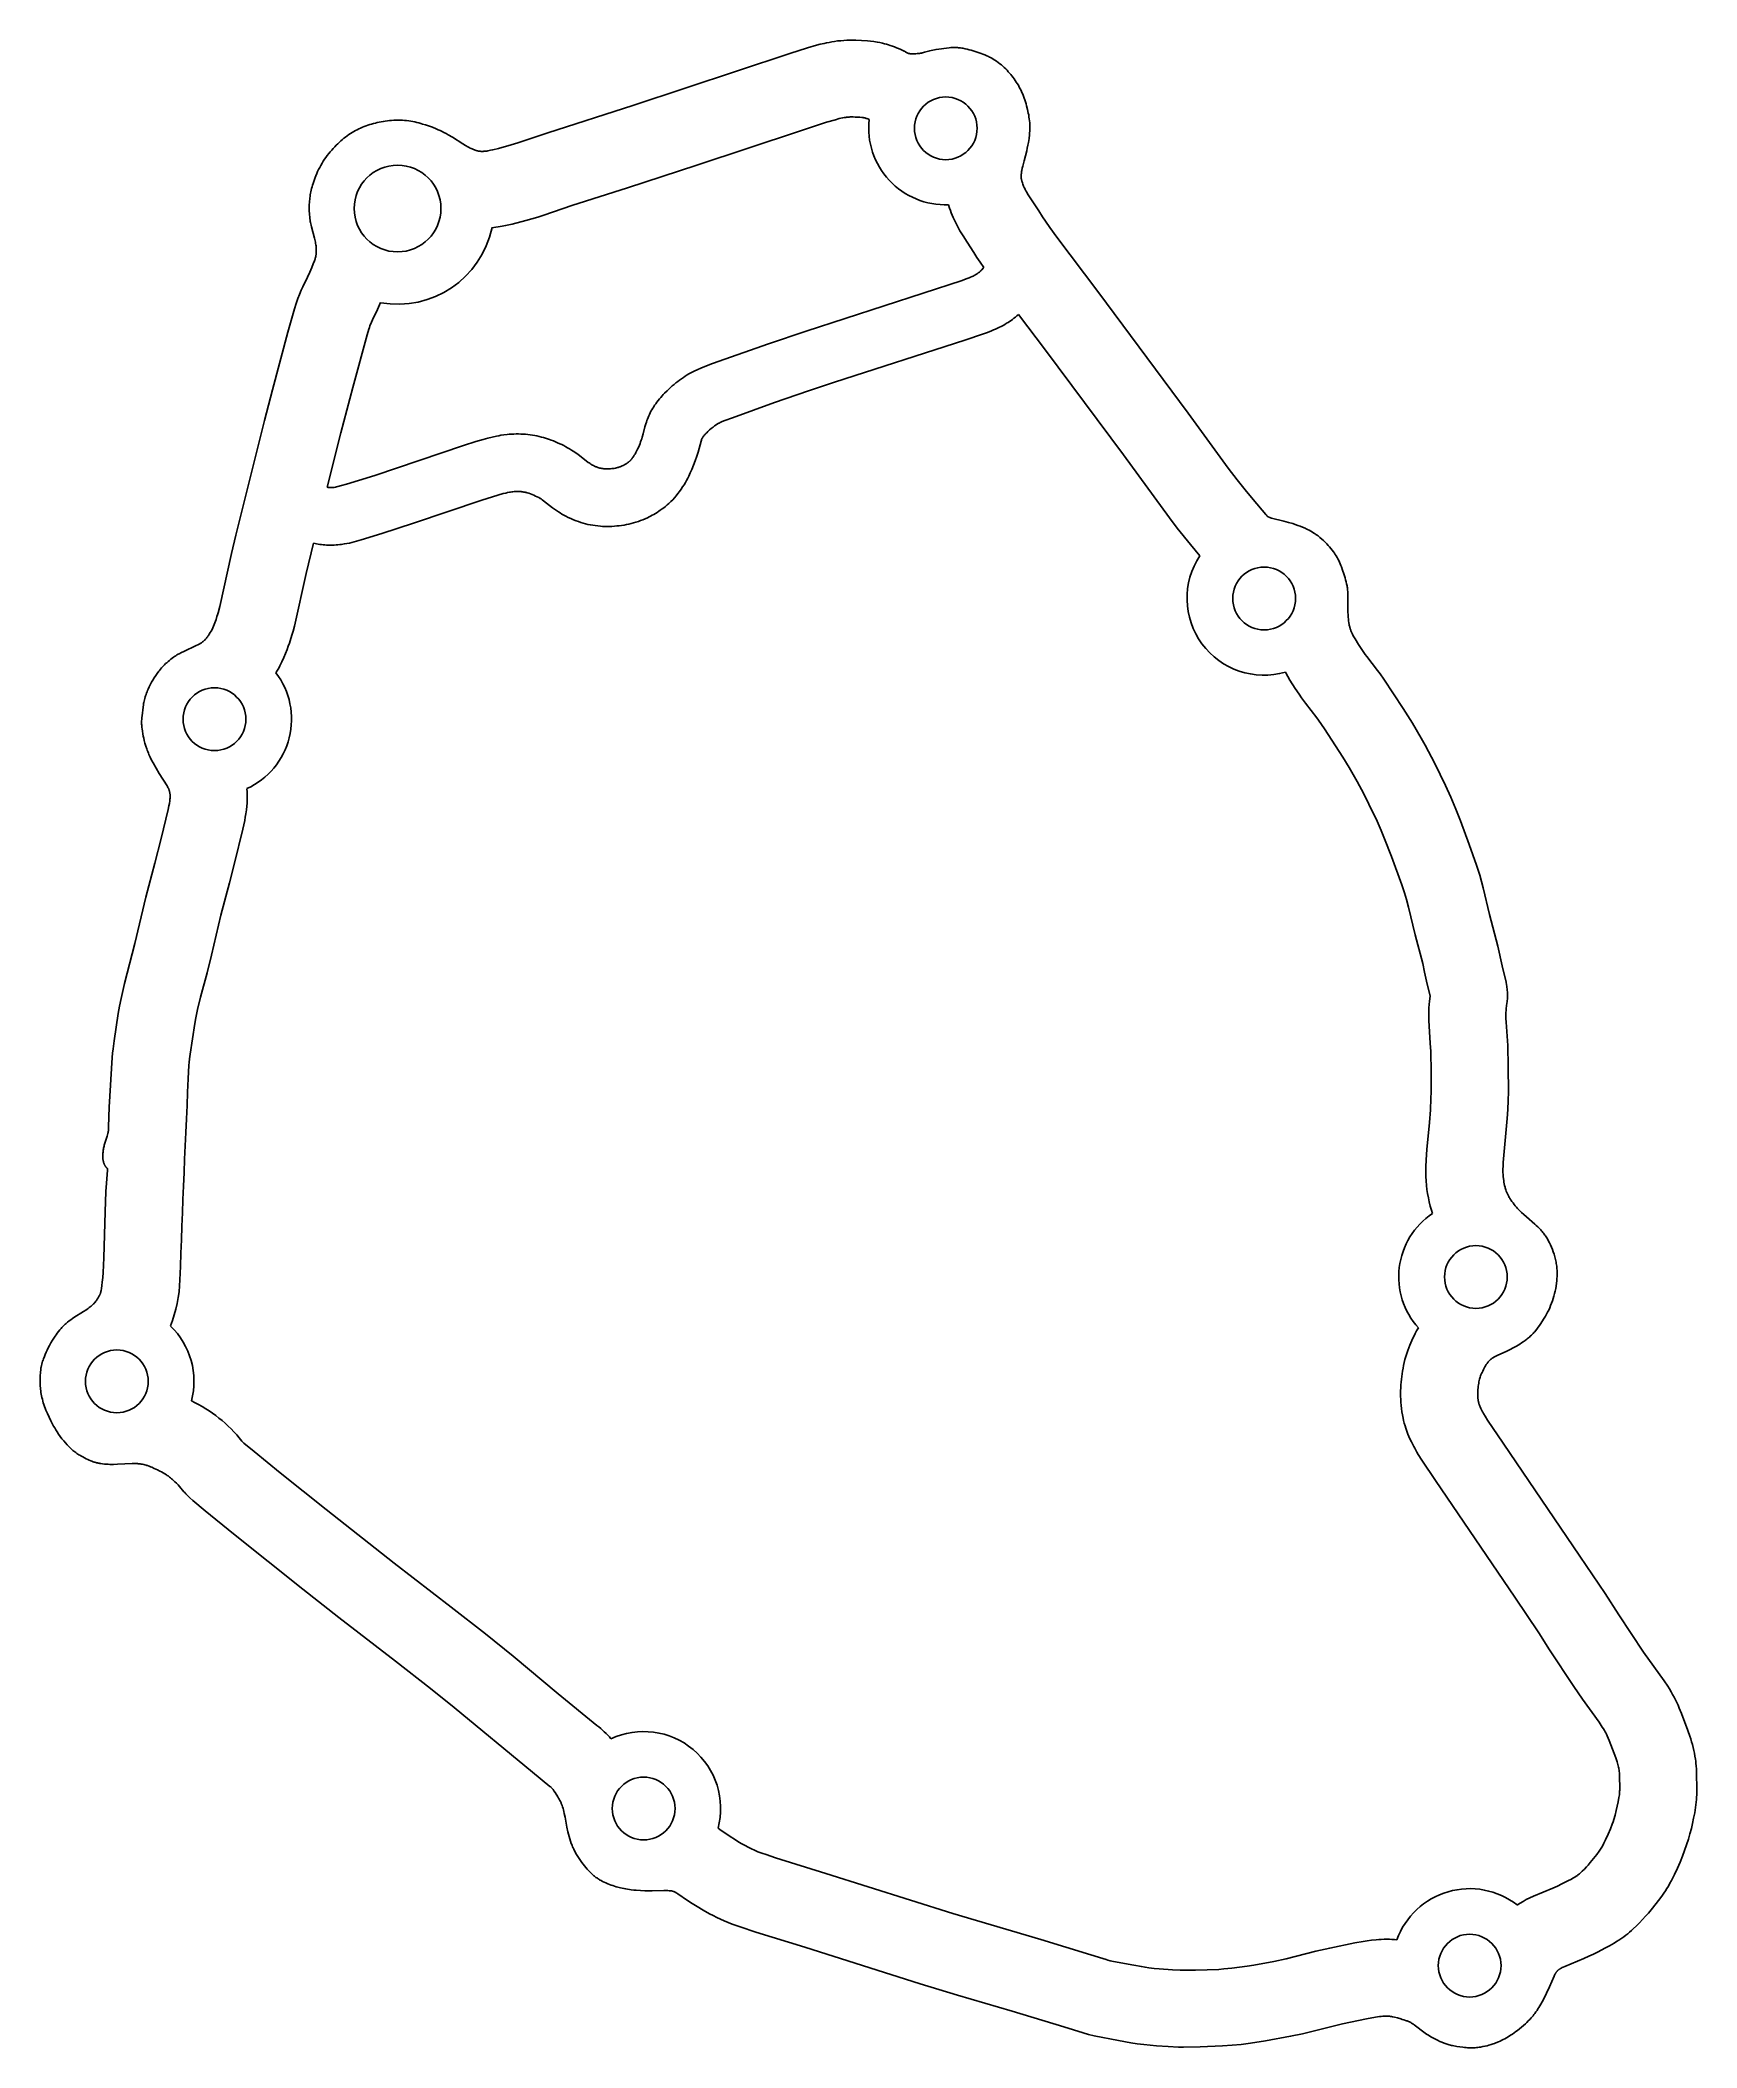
# Model space of a CAD drawing. Extents: x -176 to -6, y 44 to 250.
import ezdxf

# ---------------------------------------------------------------- set-up
doc = ezdxf.new("R2010")
doc.units = 0
doc.header["$MEASUREMENT"] = 0
doc.layers.add('STANDARD', color=1, linetype='CONTINUOUS')

msp = doc.modelspace()

# ---------------------------------------------------------------- linework, layer by layer
at = {"layer": 'STANDARD'}
for p, q in [((-87.15, 248.85), (-87.17, 248.86)), ((-90.92, 241.92), (-90.99, 241.96))]:
    msp.add_line(p, q, dxfattribs=at)
for points in [[(-87.17, 248.86), (-87.29, 248.93), (-87.31, 248.94), (-87.44, 249.01), (-87.67, 249.11), (-87.89, 249.21), (-88.1, 249.3), (-88.31, 249.38), (-88.52, 249.46), (-88.74, 249.53), (-88.93, 249.6), (-89.13, 249.65), (-89.33, 249.71), (-89.53, 249.76), (-89.8, 249.82), (-90.08, 249.88), (-90.42, 249.93), (-90.76, 249.97), (-91.07, 250.01), (-91.69, 250.05), (-92.29, 250.07), (-92.59, 250.07), (-92.89, 250.07), (-93.2, 250.06), (-93.51, 250.05), (-93.82, 250.02), (-94.15, 249.99), (-94.47, 249.94), (-94.74, 249.9), (-95.01, 249.85), (-95.28, 249.8), (-95.54, 249.74), (-95.93, 249.65), (-96.32, 249.55), (-97.22, 249.29), (-99.06, 248.72), (-115.16, 243.38), (-123.89, 240.58), (-126.95, 239.53), (-127.65, 239.32), (-128.93, 238.97), (-129.53, 238.83), (-129.78, 238.77), (-130.04, 238.72), (-130.14, 238.7), (-130.24, 238.69), (-130.34, 238.67), (-130.44, 238.67), (-130.52, 238.66), (-130.6, 238.66), (-130.64, 238.66), (-130.68, 238.66), (-130.72, 238.66), (-130.76, 238.66), (-130.8, 238.67), (-130.84, 238.67), (-130.87, 238.68), (-130.91, 238.68), (-130.95, 238.69), (-130.99, 238.69), (-131.03, 238.7), (-131.06, 238.71), (-131.11, 238.72), (-131.15, 238.73), (-131.23, 238.76), (-131.33, 238.79), (-131.42, 238.82), (-131.52, 238.86), (-131.63, 238.91), (-131.74, 238.95), (-131.84, 239), (-131.96, 239.07), (-132.09, 239.13), (-132.33, 239.27), (-132.61, 239.44), (-133.67, 240.11), (-134.1, 240.37), (-134.33, 240.49), (-134.55, 240.61), (-134.74, 240.71), (-134.94, 240.8), (-135.13, 240.89), (-135.33, 240.97), (-135.73, 241.13), (-136.13, 241.28), (-136.43, 241.38), (-136.73, 241.47), (-136.93, 241.53), (-137.13, 241.59), (-137.33, 241.64), (-137.54, 241.68), (-137.74, 241.72), (-137.95, 241.76), (-138.16, 241.79), (-138.38, 241.82), (-138.59, 241.84), (-138.81, 241.86), (-139.03, 241.87), (-139.25, 241.87), (-139.47, 241.86), (-139.69, 241.85), (-139.91, 241.84), (-140.13, 241.82), (-140.34, 241.8), (-140.56, 241.77), (-140.76, 241.74), (-140.97, 241.7), (-141.18, 241.66), (-141.38, 241.62), (-141.58, 241.57), (-141.77, 241.52), (-141.97, 241.47), (-142.16, 241.41), (-142.35, 241.35), (-142.54, 241.28), (-142.72, 241.21), (-142.91, 241.14), (-143.09, 241.06), (-143.27, 240.98), (-143.45, 240.89), (-143.62, 240.8), (-143.8, 240.7), (-143.97, 240.6), (-144.14, 240.49), (-144.3, 240.38), (-144.47, 240.26), (-144.64, 240.13), (-144.8, 240.01), (-144.96, 239.87), (-145.12, 239.73), (-145.28, 239.59), (-145.43, 239.44), (-145.59, 239.29), (-145.75, 239.13), (-145.9, 238.96), (-146.06, 238.79), (-146.21, 238.61), (-146.36, 238.43), (-146.51, 238.24), (-146.65, 238.05), (-146.79, 237.85), (-146.92, 237.65), (-147.05, 237.44), (-147.17, 237.23), (-147.29, 237.01), (-147.4, 236.8), (-147.5, 236.59), (-147.59, 236.38), (-147.68, 236.17), (-147.76, 235.97), (-147.83, 235.78), (-147.9, 235.58), (-147.97, 235.38), (-148.02, 235.2), (-148.07, 235.02), (-148.12, 234.85), (-148.16, 234.68), (-148.2, 234.52), (-148.23, 234.36), (-148.26, 234.2), (-148.28, 234.04), (-148.3, 233.89), (-148.32, 233.74), (-148.33, 233.59), (-148.34, 233.43), (-148.36, 233.21), (-148.36, 232.99), (-148.36, 232.65), (-148.36, 232.49), (-148.35, 232.32), (-148.34, 232.14), (-148.32, 231.96), (-148.3, 231.78), (-148.28, 231.61), (-148.26, 231.48), (-148.23, 231.35), (-148.21, 231.22), (-148.18, 231.09), (-148.14, 230.92), (-147.82, 229.75), (-147.79, 229.62), (-147.76, 229.48), (-147.73, 229.35), (-147.71, 229.22), (-147.69, 229.09), (-147.67, 228.96), (-147.66, 228.84), (-147.65, 228.71), (-147.65, 228.6), (-147.65, 228.48), (-147.65, 228.37), (-147.65, 228.25), (-147.66, 228.16), (-147.67, 228.11), (-147.67, 228.06), (-147.68, 228.01), (-147.69, 227.97), (-147.69, 227.92), (-147.7, 227.88), (-147.72, 227.79), (-147.75, 227.7), (-147.77, 227.61), (-147.8, 227.52), (-147.84, 227.42), (-147.95, 227.12), (-148.1, 226.75), (-148.3, 226.28), (-148.54, 225.76), (-149.02, 224.78), (-149.18, 224.42), (-149.36, 223.99), (-149.53, 223.56), (-149.71, 223.06), (-149.88, 222.51), (-150.55, 220.11), (-152.14, 214.18), (-152.95, 211.06), (-155.89, 199.27), (-156.34, 197.4), (-157.55, 191.98), (-157.71, 191.33), (-157.77, 191.11), (-157.83, 190.93), (-157.92, 190.64), (-158.05, 190.29), (-158.11, 190.12), (-158.19, 189.95), (-158.26, 189.78), (-158.34, 189.62), (-158.43, 189.45), (-158.52, 189.29), (-158.62, 189.13), (-158.66, 189.06), (-158.71, 188.98), (-158.76, 188.92), (-158.81, 188.85), (-158.86, 188.79), (-158.91, 188.73), (-158.95, 188.67), (-159, 188.62), (-159.05, 188.56), (-159.1, 188.51), (-159.15, 188.46), (-159.2, 188.42), (-159.26, 188.38), (-159.31, 188.33), (-159.36, 188.29), (-159.42, 188.25), (-159.48, 188.21), (-159.54, 188.18), (-159.6, 188.14), (-159.66, 188.1), (-159.81, 188.02), (-159.96, 187.95), (-161.24, 187.36), (-161.46, 187.25), (-161.7, 187.12), (-161.82, 187.06), (-161.94, 186.99), (-162.06, 186.91), (-162.19, 186.83), (-162.31, 186.75), (-162.43, 186.66), (-162.57, 186.55), (-162.71, 186.44), (-162.85, 186.32), (-162.98, 186.2), (-163.1, 186.1), (-163.2, 185.99), (-163.31, 185.88), (-163.42, 185.77), (-163.51, 185.66), (-163.61, 185.55), (-163.7, 185.43), (-163.8, 185.32), (-163.96, 185.1), (-164.12, 184.88), (-164.27, 184.65), (-164.41, 184.42), (-164.54, 184.2), (-164.66, 183.98), (-164.78, 183.73), (-164.9, 183.48), (-164.95, 183.35), (-165.01, 183.22), (-165.06, 183.09), (-165.11, 182.95), (-165.16, 182.81), (-165.2, 182.68), (-165.24, 182.54), (-165.28, 182.4), (-165.31, 182.26), (-165.34, 182.12), (-165.36, 182), (-165.38, 181.87), (-165.42, 181.62), (-165.52, 180.75), (-165.54, 180.56), (-165.55, 180.36), (-165.56, 180.24), (-165.56, 180.13), (-165.56, 180.02), (-165.56, 179.9), (-165.55, 179.78), (-165.54, 179.66), (-165.53, 179.54), (-165.52, 179.42), (-165.48, 179.16), (-165.44, 178.91), (-165.39, 178.65), (-165.34, 178.44), (-165.29, 178.22), (-165.22, 177.93), (-165.13, 177.65), (-165.04, 177.36), (-164.99, 177.22), (-164.93, 177.08), (-164.87, 176.93), (-164.81, 176.78), (-164.68, 176.49), (-164.54, 176.2), (-164.39, 175.92), (-164.07, 175.36), (-163.75, 174.82), (-162.96, 173.56), (-162.91, 173.48), (-162.86, 173.4), (-162.84, 173.35), (-162.82, 173.31), (-162.8, 173.26), (-162.78, 173.24), (-162.77, 173.21), (-162.76, 173.18), (-162.75, 173.15), (-162.74, 173.11), (-162.73, 173.08), (-162.71, 173.03), (-162.7, 172.98), (-162.69, 172.93), (-162.68, 172.87), (-162.67, 172.82), (-162.66, 172.76), (-162.65, 172.7), (-162.65, 172.64), (-162.65, 172.6), (-162.64, 172.55), (-162.64, 172.49), (-162.64, 172.43), (-162.64, 172.36), (-162.65, 172.29), (-162.66, 172.2), (-162.67, 172.1), (-162.68, 172.01), (-162.72, 171.76), (-162.77, 171.5), (-162.85, 171.12), (-163.57, 168.16), (-164.21, 165.62)], [(-41.78, 192.57), (-41.78, 193.11), (-41.79, 193.29), (-41.8, 193.48), (-41.82, 193.68), (-41.83, 193.78), (-41.84, 193.88), (-41.86, 193.98), (-41.87, 194.09), (-41.9, 194.19), (-41.92, 194.3), (-41.97, 194.51), (-42.02, 194.71), (-42.08, 194.92), (-42.2, 195.3), (-42.33, 195.68), (-42.45, 196.02), (-42.51, 196.18), (-42.58, 196.35), (-42.65, 196.51), (-42.72, 196.67), (-42.81, 196.84), (-42.9, 197), (-42.99, 197.15), (-43.08, 197.3), (-43.17, 197.44), (-43.27, 197.58), (-43.4, 197.75), (-43.53, 197.91), (-43.67, 198.07), (-43.81, 198.23), (-43.96, 198.39), (-44.12, 198.56), (-44.29, 198.72), (-44.45, 198.87), (-44.65, 199.04), (-44.75, 199.12), (-44.85, 199.2), (-44.95, 199.28), (-45.06, 199.35), (-45.16, 199.43), (-45.27, 199.5), (-45.43, 199.6), (-45.59, 199.69), (-45.75, 199.78), (-45.92, 199.87), (-46.05, 199.93), (-46.17, 199.99), (-46.43, 200.1), (-46.68, 200.2), (-46.93, 200.29), (-47.18, 200.38), (-47.43, 200.47), (-47.89, 200.6), (-48.35, 200.73), (-49.62, 201.04), (-49.73, 201.07), (-49.78, 201.09), (-49.83, 201.11), (-49.86, 201.12), (-49.89, 201.13), (-49.91, 201.14), (-49.93, 201.15), (-49.94, 201.15), (-49.94, 201.16), (-49.95, 201.16), (-49.96, 201.17), (-49.97, 201.17), (-49.98, 201.17), (-49.98, 201.18), (-49.99, 201.18), (-50, 201.19), (-50.01, 201.2), (-50.03, 201.21), (-50.04, 201.22), (-50.06, 201.24), (-50.08, 201.26), (-50.1, 201.28), (-50.15, 201.33), (-50.19, 201.39), (-51.51, 202.95), (-52.34, 203.95), (-53.15, 204.97), (-54.06, 206.17), (-58.16, 211.8), (-67.44, 224.27), (-71.65, 229.87), (-72.36, 230.84), (-72.83, 231.5), (-73.12, 231.95), (-73.5, 232.55), (-74.45, 233.99), (-74.65, 234.31), (-74.74, 234.47), (-74.83, 234.62), (-74.89, 234.74), (-74.95, 234.85), (-75.01, 234.97), (-75.06, 235.09), (-75.11, 235.2), (-75.15, 235.31), (-75.19, 235.42), (-75.22, 235.53), (-75.24, 235.6), (-75.26, 235.68), (-75.27, 235.72), (-75.28, 235.76), (-75.29, 235.79), (-75.29, 235.83), (-75.3, 235.86), (-75.3, 235.9), (-75.3, 235.93), (-75.31, 235.96), (-75.31, 236), (-75.31, 236.03), (-75.31, 236.07), (-75.31, 236.1), (-75.31, 236.18), (-75.3, 236.25), (-75.3, 236.32), (-75.29, 236.4), (-75.28, 236.47), (-75.27, 236.59), (-75.25, 236.71), (-75.2, 236.95), (-75.15, 237.16), (-75.02, 237.69), (-74.74, 238.72), (-74.68, 238.99), (-74.62, 239.29), (-74.57, 239.58), (-74.5, 240), (-74.46, 240.37), (-74.44, 240.56), (-74.43, 240.75), (-74.42, 240.95), (-74.42, 241.16), (-74.42, 241.26), (-74.42, 241.37), (-74.43, 241.48), (-74.43, 241.58), (-74.45, 241.79), (-74.48, 241.99), (-74.51, 242.19), (-74.54, 242.4), (-74.58, 242.59), (-74.66, 242.97), (-74.76, 243.35), (-74.81, 243.55), (-74.87, 243.74), (-74.93, 243.94), (-75, 244.13), (-75.07, 244.33), (-75.14, 244.52), (-75.23, 244.71), (-75.32, 244.9), (-75.41, 245.09), (-75.5, 245.26), (-75.6, 245.44), (-75.71, 245.62), (-75.81, 245.78), (-75.92, 245.94), (-76.03, 246.1), (-76.14, 246.25), (-76.26, 246.4), (-76.38, 246.55), (-76.5, 246.7), (-76.63, 246.84), (-76.76, 246.98), (-76.9, 247.12), (-77.04, 247.26), (-77.19, 247.39), (-77.34, 247.53), (-77.5, 247.66), (-77.67, 247.79), (-77.84, 247.91), (-78.01, 248.03), (-78.19, 248.14), (-78.32, 248.22), (-78.46, 248.29), (-78.55, 248.34), (-78.65, 248.39), (-78.84, 248.48), (-79.03, 248.56), (-79.23, 248.64), (-79.42, 248.71), (-79.62, 248.78), (-80.02, 248.91), (-80.44, 249.04), (-80.64, 249.09), (-80.85, 249.14), (-81.07, 249.19), (-81.29, 249.24), (-81.41, 249.26), (-81.52, 249.28), (-81.63, 249.29), (-81.75, 249.3), (-81.85, 249.31), (-81.95, 249.32), (-82.06, 249.32), (-82.16, 249.32), (-82.26, 249.32), (-82.35, 249.32), (-82.44, 249.31), (-82.53, 249.31), (-82.69, 249.29), (-84.04, 249.12), (-84.2, 249.09), (-84.37, 249.06), (-84.54, 249.02), (-84.7, 248.98), (-85.23, 248.83), (-85.34, 248.8), (-85.43, 248.77), (-85.48, 248.76), (-85.53, 248.75), (-85.59, 248.74), (-85.64, 248.73), (-85.75, 248.72), (-85.88, 248.7), (-86, 248.69), (-86.13, 248.68), (-86.26, 248.68), (-86.48, 248.67), (-86.59, 248.67), (-86.63, 248.67), (-86.67, 248.68), (-86.7, 248.68), (-86.72, 248.68), (-86.73, 248.68), (-86.75, 248.69), (-86.76, 248.69), (-86.78, 248.69), (-86.79, 248.69), (-86.81, 248.7), (-86.83, 248.7), (-86.84, 248.71), (-86.86, 248.71), (-86.88, 248.72), (-86.9, 248.72), (-86.92, 248.73), (-86.93, 248.74), (-86.96, 248.75), (-86.98, 248.76), (-87.01, 248.77), (-87.03, 248.78), (-87.06, 248.8), (-87.09, 248.82), (-87.15, 248.85)], [(-90.99, 241.96), (-91.06, 241.99), (-91.14, 242.02), (-91.21, 242.05), (-91.29, 242.08), (-91.34, 242.09), (-91.37, 242.1), (-91.39, 242.11), (-91.43, 242.11), (-91.47, 242.12), (-91.51, 242.13), (-91.54, 242.14), (-91.61, 242.14), (-91.67, 242.15), (-91.87, 242.17), (-92.33, 242.19), (-92.55, 242.2), (-92.76, 242.2), (-92.87, 242.2), (-92.97, 242.19), (-93.05, 242.18), (-93.13, 242.18), (-93.22, 242.17), (-93.31, 242.15), (-93.47, 242.13), (-93.64, 242.09), (-93.81, 242.06), (-93.99, 242.02), (-94.38, 241.91), (-95.3, 241.65), (-98.06, 240.75), (-108.58, 237.25), (-115.69, 234.93), (-121.41, 233.1), (-124.28, 232.11), (-124.9, 231.91), (-126.14, 231.56), (-127.55, 231.2), (-128.21, 231.05), (-128.57, 230.98), (-128.98, 230.91), (-129.21, 230.88), (-129.43, 230.85), (-129.61, 230.83)], [(-79.14, 226.74), (-79.53, 227.3), (-79.85, 227.79), (-80.16, 228.3), (-80.86, 229.34), (-81.28, 230), (-81.6, 230.52), (-81.75, 230.78), (-81.89, 231.05), (-82.1, 231.47), (-82.2, 231.68), (-82.3, 231.89), (-82.4, 232.13), (-82.49, 232.36), (-82.58, 232.6), (-82.67, 232.84), (-82.78, 233.18)], [(-146.51, 204.21), (-146.47, 204.2), (-146.44, 204.19), (-146.41, 204.19), (-146.38, 204.18), (-146.34, 204.17), (-146.3, 204.17), (-146.26, 204.17), (-146.22, 204.16), (-146.17, 204.16), (-146.13, 204.16), (-146.09, 204.16), (-146.04, 204.17), (-145.99, 204.17), (-145.93, 204.18), (-145.87, 204.18), (-145.82, 204.19), (-145.68, 204.22), (-145.56, 204.24), (-145.43, 204.27), (-145.04, 204.37), (-144.54, 204.51), (-143.3, 204.89), (-141.64, 205.42), (-132.54, 208.49), (-131.27, 208.89), (-130.51, 209.11), (-130.03, 209.24), (-129.59, 209.35), (-129.14, 209.45), (-128.92, 209.49), (-128.69, 209.53), (-128.38, 209.57), (-128.07, 209.61), (-127.84, 209.63), (-127.6, 209.65), (-127.37, 209.66), (-127.14, 209.67), (-126.9, 209.67), (-126.66, 209.66), (-126.42, 209.65), (-126.18, 209.64), (-125.94, 209.61), (-125.7, 209.59), (-125.47, 209.55), (-125.23, 209.51), (-125, 209.46), (-124.77, 209.41), (-124.54, 209.35), (-124.32, 209.29), (-124.12, 209.23), (-123.92, 209.17), (-123.72, 209.1), (-123.53, 209.03), (-123.31, 208.95), (-123.09, 208.86), (-122.88, 208.77), (-122.66, 208.67), (-122.45, 208.57), (-122.24, 208.47), (-122.04, 208.36), (-121.85, 208.25), (-121.65, 208.14), (-121.46, 208.02), (-121.28, 207.91), (-121.11, 207.8), (-120.78, 207.56), (-119.96, 206.92), (-119.73, 206.75), (-119.64, 206.69), (-119.55, 206.63), (-119.46, 206.57), (-119.37, 206.51), (-119.29, 206.46), (-119.2, 206.42), (-119.11, 206.37), (-119.03, 206.33), (-118.98, 206.31), (-118.93, 206.29), (-118.88, 206.28), (-118.83, 206.26), (-118.78, 206.24), (-118.74, 206.23), (-118.64, 206.2), (-118.54, 206.17), (-118.43, 206.15), (-118.33, 206.13), (-118.23, 206.11), (-118.13, 206.1), (-118.04, 206.09), (-117.94, 206.09), (-117.84, 206.08), (-117.78, 206.08), (-117.72, 206.08), (-117.59, 206.09), (-117.46, 206.1), (-117.33, 206.11), (-117.2, 206.12), (-117.07, 206.14), (-116.95, 206.17), (-116.83, 206.19), (-116.72, 206.22), (-116.66, 206.23), (-116.61, 206.25), (-116.51, 206.28), (-116.47, 206.3), (-116.42, 206.31), (-116.38, 206.33), (-116.33, 206.35), (-116.28, 206.37), (-116.24, 206.39), (-116.15, 206.43), (-116.07, 206.48), (-115.99, 206.52), (-115.91, 206.57), (-115.83, 206.62), (-115.75, 206.67), (-115.68, 206.73), (-115.61, 206.78), (-115.57, 206.81), (-115.54, 206.84), (-115.51, 206.87), (-115.47, 206.89), (-115.44, 206.92), (-115.41, 206.96), (-115.38, 206.99), (-115.35, 207.02), (-115.32, 207.05), (-115.28, 207.09), (-115.25, 207.13), (-115.22, 207.17), (-115.19, 207.21), (-115.15, 207.26), (-115.12, 207.31), (-115.09, 207.36), (-115.05, 207.42), (-115.01, 207.48), (-114.93, 207.61), (-114.85, 207.76), (-114.77, 207.9), (-114.67, 208.12), (-114.56, 208.35), (-114.49, 208.52), (-114.42, 208.69), (-114.36, 208.85), (-114.3, 209.02), (-114.25, 209.18), (-114.2, 209.35), (-114.1, 209.68), (-113.92, 210.39), (-113.82, 210.72), (-113.77, 210.88), (-113.72, 211.04), (-113.66, 211.2), (-113.6, 211.36), (-113.53, 211.52), (-113.46, 211.67), (-113.38, 211.83), (-113.3, 211.99), (-113.21, 212.14), (-113.12, 212.3), (-113.02, 212.46), (-112.92, 212.61), (-112.81, 212.77), (-112.7, 212.92), (-112.57, 213.09), (-112.44, 213.26), (-112.3, 213.42), (-112.16, 213.58), (-112.04, 213.71), (-111.91, 213.85), (-111.65, 214.11), (-111.48, 214.27), (-111.3, 214.43), (-111.12, 214.59), (-110.93, 214.75), (-110.74, 214.91), (-110.55, 215.06), (-110.36, 215.2), (-110.16, 215.34), (-109.97, 215.47), (-109.78, 215.6), (-109.59, 215.72), (-109.4, 215.84), (-109.2, 215.95), (-109, 216.05), (-108.79, 216.16), (-108.57, 216.25), (-108.11, 216.45), (-106.97, 216.89), (-101.23, 218.93), (-97.38, 220.23), (-81.38, 225.43), (-80.95, 225.58), (-80.65, 225.7), (-80.5, 225.76), (-80.35, 225.82), (-80.24, 225.87), (-80.13, 225.93), (-80.05, 225.97), (-79.96, 226.02), (-79.89, 226.06), (-79.83, 226.11), (-79.77, 226.15), (-79.71, 226.19), (-79.65, 226.23), (-79.59, 226.28), (-79.55, 226.32), (-79.5, 226.36), (-79.47, 226.39), (-79.43, 226.43), (-79.36, 226.5), (-79.2, 226.67), (-79.14, 226.74)], [(-141.04, 223.14), (-141.36, 222.44), (-141.87, 221.39), (-141.98, 221.15), (-142.02, 221.04), (-142.07, 220.92), (-142.13, 220.76), (-142.19, 220.59), (-142.24, 220.42), (-142.42, 219.83), (-143.88, 214.45), (-145.11, 209.78), (-146.51, 204.21)], [(-75.57, 221.93), (-75.75, 221.78), (-75.89, 221.66), (-76.05, 221.54), (-76.2, 221.42), (-76.35, 221.32), (-76.5, 221.22), (-76.65, 221.12), (-76.81, 221.02), (-76.98, 220.91), (-77.16, 220.81), (-77.35, 220.71), (-77.53, 220.62), (-77.73, 220.52), (-77.93, 220.43), (-78.14, 220.34), (-78.34, 220.25), (-78.76, 220.09), (-79.19, 219.93), (-81.1, 219.3), (-94.45, 214.98), (-97.15, 214.08), (-100.61, 212.88), (-104.92, 211.34), (-105.73, 211.04), (-106, 210.93), (-106.2, 210.84), (-106.31, 210.79), (-106.36, 210.76), (-106.42, 210.73), (-106.46, 210.7), (-106.5, 210.68), (-106.56, 210.64), (-106.62, 210.6), (-106.77, 210.49), (-106.93, 210.37), (-107.12, 210.22), (-107.28, 210.08), (-107.45, 209.93), (-107.58, 209.8), (-107.68, 209.7), (-107.74, 209.64), (-107.78, 209.58), (-107.86, 209.5), (-107.89, 209.45), (-107.93, 209.41), (-107.95, 209.37), (-107.98, 209.34), (-108.02, 209.26), (-108.04, 209.24), (-108.05, 209.22), (-108.06, 209.2), (-108.07, 209.19), (-108.08, 209.17), (-108.08, 209.16), (-108.09, 209.15), (-108.09, 209.14), (-108.1, 209.13), (-108.1, 209.11), (-108.11, 209.09), (-108.13, 209.03), (-108.16, 208.93), (-108.47, 207.79), (-108.59, 207.38), (-108.75, 206.92), (-108.92, 206.46), (-109.11, 206.01), (-109.26, 205.68), (-109.42, 205.35), (-109.53, 205.13), (-109.65, 204.91), (-109.77, 204.68), (-109.9, 204.46), (-110.05, 204.23), (-110.2, 204), (-110.36, 203.77), (-110.53, 203.55), (-110.71, 203.33), (-110.89, 203.12), (-111.07, 202.92), (-111.27, 202.73), (-111.45, 202.55), (-111.65, 202.38), (-111.82, 202.24), (-111.99, 202.1), (-112.16, 201.97), (-112.34, 201.84), (-112.5, 201.73), (-112.67, 201.62), (-112.84, 201.52), (-113, 201.42), (-113.17, 201.32), (-113.33, 201.23), (-113.5, 201.15), (-113.67, 201.06), (-113.9, 200.96), (-114.13, 200.87), (-114.36, 200.78), (-114.59, 200.69), (-114.84, 200.61), (-115.08, 200.54), (-115.33, 200.48), (-115.58, 200.42), (-115.82, 200.37), (-116.06, 200.32), (-116.31, 200.29), (-116.55, 200.25), (-116.8, 200.23), (-117.05, 200.2), (-117.3, 200.19), (-117.55, 200.18), (-117.81, 200.18), (-118.08, 200.18), (-118.28, 200.19), (-118.49, 200.21), (-118.76, 200.23), (-119.02, 200.26), (-119.27, 200.3), (-119.52, 200.34), (-119.77, 200.39), (-120.02, 200.45), (-120.26, 200.52), (-120.51, 200.59), (-120.75, 200.67), (-120.99, 200.75), (-121.26, 200.86), (-121.53, 200.98), (-121.79, 201.1), (-122.05, 201.23), (-122.24, 201.34), (-122.43, 201.45), (-122.61, 201.56), (-122.79, 201.68), (-123.1, 201.88), (-123.39, 202.1), (-124.32, 202.82), (-124.45, 202.91), (-124.51, 202.95), (-124.58, 203), (-124.63, 203.03), (-124.69, 203.06), (-124.75, 203.1), (-124.82, 203.14), (-124.98, 203.22), (-125.14, 203.3), (-125.31, 203.38), (-125.49, 203.45), (-125.66, 203.52), (-125.84, 203.58), (-125.99, 203.62), (-126.07, 203.65), (-126.15, 203.67), (-126.22, 203.68), (-126.29, 203.7), (-126.36, 203.71), (-126.43, 203.72), (-126.5, 203.73), (-126.56, 203.74), (-126.63, 203.75), (-126.69, 203.75), (-126.77, 203.76), (-126.84, 203.76), (-126.92, 203.76), (-127, 203.76), (-127.08, 203.76), (-127.17, 203.76), (-127.34, 203.75), (-127.46, 203.74), (-127.58, 203.72), (-127.7, 203.71), (-127.83, 203.69), (-128.01, 203.65), (-128.2, 203.61), (-128.45, 203.55), (-129.02, 203.39), (-130.65, 202.89), (-137.67, 200.52), (-140.92, 199.44), (-143.02, 198.8), (-143.5, 198.67), (-143.98, 198.54), (-144.23, 198.48), (-144.49, 198.43), (-144.77, 198.38), (-145.04, 198.34), (-145.23, 198.31), (-145.42, 198.29), (-145.61, 198.28), (-145.8, 198.26), (-146, 198.26), (-146.2, 198.26), (-146.4, 198.26), (-146.61, 198.27), (-146.78, 198.28), (-146.95, 198.3), (-147.12, 198.32), (-147.29, 198.34), (-147.45, 198.37), (-147.61, 198.4), (-147.77, 198.43), (-147.93, 198.47)], [(-56.97, 197.17), (-57.94, 198.32), (-59.29, 199.99), (-60.1, 201.05), (-64.82, 207.51), (-72.81, 218.26), (-75.57, 221.93)], [(-147.93, 198.47), (-148.69, 195.34), (-149.89, 189.96), (-150.03, 189.42), (-150.11, 189.11), (-150.24, 188.67), (-150.39, 188.21), (-150.51, 187.88), (-150.63, 187.54), (-150.79, 187.13), (-150.96, 186.73), (-151.17, 186.29), (-151.38, 185.86), (-151.5, 185.63), (-151.63, 185.42), (-151.78, 185.16)], [(-169.05, 134.26), (-169.05, 134.14), (-169.18, 132.79), (-169.24, 131.94), (-169.32, 129.84), (-169.45, 125.13), (-169.52, 123.62), (-169.55, 123.13), (-169.6, 122.64), (-169.64, 122.29), (-169.68, 122), (-169.72, 121.78), (-169.74, 121.69), (-169.75, 121.61), (-169.77, 121.55), (-169.78, 121.52), (-169.79, 121.49), (-169.8, 121.47), (-169.81, 121.44), (-169.82, 121.42), (-169.83, 121.39), (-169.84, 121.36), (-169.85, 121.33), (-169.87, 121.31), (-169.88, 121.28), (-169.91, 121.22), (-169.94, 121.17), (-170.03, 121.02), (-170.11, 120.9), (-170.16, 120.82), (-170.21, 120.75), (-170.27, 120.68), (-170.32, 120.6), (-170.35, 120.57), (-170.38, 120.53), (-170.42, 120.5), (-170.45, 120.46), (-170.49, 120.41), (-170.54, 120.37), (-170.63, 120.28), (-170.73, 120.19), (-170.83, 120.11), (-170.94, 120.03), (-171.05, 119.95), (-171.16, 119.86), (-171.28, 119.78), (-171.52, 119.63), (-172.51, 119.01), (-172.67, 118.9), (-172.83, 118.79), (-173, 118.67), (-173.16, 118.55), (-173.24, 118.48), (-173.32, 118.41), (-173.4, 118.34), (-173.48, 118.26), (-173.59, 118.16), (-173.69, 118.05), (-173.76, 117.97), (-173.83, 117.89), (-173.97, 117.73), (-174.1, 117.57), (-174.22, 117.41), (-174.33, 117.25), (-174.45, 117.09), (-174.58, 116.88), (-174.71, 116.67), (-174.87, 116.41), (-175.02, 116.14), (-175.14, 115.9), (-175.25, 115.67), (-175.35, 115.45), (-175.45, 115.23), (-175.54, 115.02), (-175.63, 114.78), (-175.67, 114.65), (-175.72, 114.52), (-175.76, 114.38), (-175.8, 114.23), (-175.84, 114.08), (-175.87, 113.93), (-175.89, 113.85), (-175.9, 113.76), (-175.92, 113.6), (-175.94, 113.44), (-175.95, 113.28), (-175.96, 113.12), (-175.97, 112.8), (-175.98, 112.6), (-175.97, 112.29), (-175.97, 112.13), (-175.96, 111.97), (-175.95, 111.81), (-175.93, 111.65), (-175.91, 111.48), (-175.89, 111.31), (-175.86, 111.15), (-175.83, 110.98), (-175.79, 110.8), (-175.75, 110.62), (-175.7, 110.44), (-175.65, 110.26), (-175.59, 110.08), (-175.53, 109.89), (-175.46, 109.71), (-175.38, 109.52), (-175.23, 109.15), (-175.06, 108.78), (-174.89, 108.42), (-174.7, 108.06), (-174.59, 107.87), (-174.48, 107.68), (-174.36, 107.48), (-174.24, 107.28), (-174.08, 107.05), (-173.91, 106.81), (-173.74, 106.58), (-173.56, 106.36), (-173.38, 106.15), (-173.2, 105.94), (-173.1, 105.84), (-173, 105.74), (-172.9, 105.64), (-172.8, 105.54), (-172.71, 105.46), (-172.61, 105.38), (-172.51, 105.3), (-172.42, 105.22), (-172.32, 105.15), (-172.21, 105.07), (-172.11, 105), (-172, 104.93), (-171.91, 104.87), (-171.81, 104.81), (-171.61, 104.7), (-171.44, 104.61), (-171.26, 104.52), (-171.1, 104.44), (-170.94, 104.37), (-170.77, 104.3), (-170.69, 104.27), (-170.6, 104.24), (-170.52, 104.21), (-170.44, 104.18), (-170.35, 104.16), (-170.27, 104.13), (-170.18, 104.11), (-170.1, 104.09), (-170.01, 104.07), (-169.92, 104.05), (-169.84, 104.04), (-169.75, 104.02), (-169.57, 104), (-169.39, 103.98), (-169.2, 103.96), (-169.01, 103.95), (-168.82, 103.94), (-168.44, 103.94), (-168.05, 103.95), (-166.53, 104.02), (-166.39, 104.02), (-166.25, 104.02), (-166.13, 104.02), (-166, 104.02), (-165.92, 104.01), (-165.84, 104), (-165.72, 103.99), (-165.6, 103.97), (-165.47, 103.95), (-165.35, 103.92), (-165.22, 103.89), (-165.1, 103.86), (-165.02, 103.83), (-164.95, 103.81), (-164.79, 103.75), (-164.66, 103.7), (-164.52, 103.65), (-164.26, 103.53), (-163.95, 103.38), (-163.68, 103.25), (-163.51, 103.16), (-163.35, 103.07), (-163.18, 102.97), (-163.02, 102.87), (-162.93, 102.81), (-162.85, 102.76), (-162.77, 102.7), (-162.69, 102.64), (-162.59, 102.56), (-162.49, 102.47), (-162.41, 102.4), (-162.32, 102.32), (-162.16, 102.16), (-161.99, 102), (-161.83, 101.83), (-161.68, 101.66), (-161.23, 101.13), (-161.14, 101.04), (-161.03, 100.92), (-160.92, 100.8), (-160.76, 100.65), (-160.61, 100.51), (-160.32, 100.25), (-159.05, 99.17), (-156.14, 96.8), (-149.02, 91.13), (-145.33, 88.23), (-139.53, 83.74), (-135.91, 80.94), (-133.49, 79.01), (-125.45, 72.36), (-123.66, 70.89), (-123.59, 70.84), (-123.56, 70.81), (-123.53, 70.78), (-123.5, 70.76), (-123.48, 70.73), (-123.46, 70.71), (-123.44, 70.69), (-123.41, 70.66), (-123.39, 70.64), (-123.35, 70.58), (-123.3, 70.51), (-123.25, 70.44), (-123.13, 70.27), (-122.85, 69.82), (-122.78, 69.7), (-122.71, 69.58), (-122.64, 69.46), (-122.58, 69.34), (-122.52, 69.21), (-122.5, 69.15), (-122.47, 69.08), (-122.44, 69.01), (-122.42, 68.94), (-122.36, 68.79), (-122.32, 68.64), (-122.28, 68.49), (-122.23, 68.31), (-122.19, 68.13), (-122.11, 67.73), (-121.92, 66.71), (-121.82, 66.23), (-121.76, 65.99), (-121.7, 65.75), (-121.63, 65.52), (-121.56, 65.28), (-121.48, 65.05), (-121.43, 64.93), (-121.38, 64.82), (-121.34, 64.7), (-121.28, 64.59), (-121.23, 64.47), (-121.17, 64.36), (-121.12, 64.25), (-121.06, 64.14), (-120.93, 63.91), (-120.8, 63.7), (-120.67, 63.5), (-120.53, 63.3), (-120.39, 63.1), (-120.25, 62.92), (-120.11, 62.74), (-119.98, 62.58), (-119.84, 62.42), (-119.71, 62.27), (-119.58, 62.13), (-119.44, 62), (-119.37, 61.93), (-119.3, 61.86), (-119.23, 61.8), (-119.16, 61.74), (-119.09, 61.69), (-119.02, 61.63), (-118.95, 61.57), (-118.87, 61.52), (-118.8, 61.47), (-118.72, 61.42), (-118.65, 61.37), (-118.57, 61.32), (-118.5, 61.28), (-118.42, 61.23), (-118.26, 61.15), (-118.1, 61.07), (-117.92, 60.99), (-117.73, 60.91), (-117.56, 60.84), (-117.39, 60.78), (-117.22, 60.72), (-117.05, 60.67), (-116.87, 60.61), (-116.69, 60.56), (-116.41, 60.49), (-116.24, 60.45), (-116.06, 60.41), (-115.88, 60.38), (-115.69, 60.35), (-115.51, 60.32), (-115.33, 60.29), (-115.07, 60.27), (-114.81, 60.24), (-114.37, 60.21), (-113.93, 60.2), (-113.48, 60.19), (-113.19, 60.19), (-111.99, 60.23), (-111.84, 60.23), (-111.69, 60.22), (-111.56, 60.22), (-111.42, 60.2), (-111.37, 60.2), (-111.31, 60.19), (-111.25, 60.18), (-111.2, 60.17), (-111.15, 60.17), (-111.11, 60.16), (-111.07, 60.14), (-111.02, 60.13), (-111, 60.13), (-110.98, 60.12), (-110.96, 60.11), (-110.93, 60.1), (-110.92, 60.1), (-110.9, 60.09), (-110.87, 60.07), (-110.83, 60.06), (-110.8, 60.04), (-110.76, 60.02), (-110.72, 59.99), (-110.65, 59.95), (-110.55, 59.88), (-109.55, 59.2), (-109.06, 58.88), (-108.56, 58.57), (-107.93, 58.19), (-107.29, 57.84), (-106.92, 57.65), (-106.54, 57.46), (-106.16, 57.28), (-105.78, 57.11), (-105.38, 56.94), (-104.98, 56.78), (-104.16, 56.48), (-102.53, 55.94), (-97.52, 54.39), (-85.68, 50.64), (-81.85, 49.49), (-76.24, 47.84), (-70.93, 46.23), (-68.94, 45.61), (-68.4, 45.46), (-67.83, 45.32), (-65.34, 44.83), (-64.06, 44.6), (-63.4, 44.5), (-62.72, 44.42), (-61.41, 44.29), (-60.24, 44.21), (-59.18, 44.16), (-58.64, 44.16), (-56.93, 44.18), (-54.65, 44.27), (-53.66, 44.34), (-52.75, 44.43), (-51.79, 44.55), (-50.25, 44.78), (-47.66, 45.26), (-46.45, 45.52), (-42.33, 46.53), (-39.89, 47.04), (-38.94, 47.21), (-38.53, 47.28), (-38.37, 47.3), (-38.21, 47.32), (-38.09, 47.33), (-37.96, 47.33), (-37.86, 47.34), (-37.82, 47.34), (-37.77, 47.33), (-37.73, 47.33), (-37.68, 47.33), (-37.6, 47.32), (-37.51, 47.31), (-37.42, 47.3), (-37.31, 47.28), (-37.2, 47.26), (-36.99, 47.21), (-36.7, 47.14), (-36.37, 47.05), (-36.2, 47), (-36.03, 46.95), (-35.87, 46.89), (-35.78, 46.86), (-35.7, 46.83), (-35.63, 46.8), (-35.55, 46.77), (-35.48, 46.74), (-35.41, 46.7), (-35.34, 46.66), (-35.27, 46.62), (-35.2, 46.58), (-35.14, 46.54), (-35.07, 46.5), (-35, 46.45), (-34.86, 46.35), (-33.99, 45.69), (-33.71, 45.49), (-33.57, 45.4), (-33.42, 45.31), (-33.28, 45.22), (-33.14, 45.14), (-33, 45.06), (-32.86, 44.99), (-32.6, 44.86), (-32.34, 44.74), (-32.13, 44.65), (-31.92, 44.56), (-31.82, 44.52), (-31.71, 44.48), (-31.6, 44.45), (-31.5, 44.42), (-31.38, 44.39), (-31.27, 44.36), (-31.16, 44.33), (-31.05, 44.31), (-30.59, 44.23), (-29.98, 44.13), (-29.82, 44.11), (-29.66, 44.1), (-29.5, 44.09), (-29.33, 44.08), (-29.18, 44.07), (-29.03, 44.08), (-28.87, 44.08), (-28.72, 44.09), (-28.58, 44.1), (-28.45, 44.12), (-28.31, 44.14), (-28.18, 44.16), (-27.94, 44.2), (-27.7, 44.25), (-27.5, 44.29), (-27.31, 44.34), (-27.09, 44.41), (-26.88, 44.48), (-26.74, 44.53), (-26.59, 44.59), (-26.32, 44.7), (-26.16, 44.77), (-26, 44.85), (-25.85, 44.92), (-25.69, 45), (-25.52, 45.1), (-25.34, 45.2), (-25.1, 45.36), (-24.91, 45.48), (-24.73, 45.61), (-24.55, 45.74), (-24.37, 45.87), (-24.17, 46.03), (-23.96, 46.2), (-23.76, 46.37), (-23.57, 46.55), (-23.42, 46.69), (-23.27, 46.84), (-23.13, 46.99), (-22.99, 47.14), (-22.89, 47.25), (-22.79, 47.37), (-22.7, 47.49), (-22.6, 47.61), (-22.49, 47.76), (-22.38, 47.91), (-22.28, 48.07), (-22.18, 48.22), (-22.09, 48.38), (-21.99, 48.54), (-21.86, 48.79), (-21.72, 49.04), (-21.4, 49.7), (-21.11, 50.32), (-20.63, 51.43), (-20.59, 51.52), (-20.55, 51.6), (-20.52, 51.66), (-20.5, 51.69), (-20.48, 51.72), (-20.46, 51.75), (-20.45, 51.77), (-20.43, 51.8), (-20.41, 51.82), (-20.4, 51.85), (-20.38, 51.87), (-20.36, 51.89), (-20.34, 51.92), (-20.32, 51.94), (-20.3, 51.96), (-20.27, 51.98), (-20.25, 52), (-20.23, 52.03), (-20.21, 52.05), (-20.18, 52.07), (-20.16, 52.09), (-20.13, 52.11), (-20.11, 52.13), (-20.08, 52.15), (-20.05, 52.17), (-20.01, 52.19), (-19.98, 52.21), (-19.94, 52.23), (-19.9, 52.26), (-19.79, 52.31), (-19.68, 52.36), (-19.53, 52.43), (-17.56, 53.25), (-17.05, 53.47), (-16.57, 53.7), (-16.09, 53.94), (-15.42, 54.29), (-14.94, 54.55), (-14.46, 54.82), (-14.23, 54.97), (-14, 55.11), (-13.69, 55.33), (-13.47, 55.48), (-13.27, 55.64), (-13.07, 55.79), (-12.88, 55.95), (-12.7, 56.11), (-12.51, 56.27), (-12.17, 56.59), (-11.85, 56.91), (-11.54, 57.24), (-11.23, 57.57), (-10.94, 57.91), (-10.66, 58.25), (-9.79, 59.36), (-9.51, 59.74), (-9.36, 59.96), (-9.21, 60.18), (-9.05, 60.43), (-8.9, 60.68), (-8.74, 60.96), (-8.59, 61.24), (-8.28, 61.85), (-7.98, 62.5), (-7.7, 63.14), (-7.45, 63.74), (-7.23, 64.34), (-7.03, 64.91), (-6.85, 65.48), (-6.69, 66.03), (-6.54, 66.59), (-6.42, 67.11), (-6.31, 67.63), (-6.2, 68.19), (-6.11, 68.75), (-6.08, 69.02), (-6.04, 69.29), (-6.02, 69.55), (-6, 69.8), (-5.99, 70.04), (-5.98, 70.27), (-5.98, 70.71), (-6.01, 72.17), (-6.03, 72.7), (-6.04, 72.99), (-6.07, 73.27), (-6.09, 73.49), (-6.12, 73.71), (-6.17, 74.01), (-6.23, 74.3), (-6.29, 74.6), (-6.36, 74.9), (-6.43, 75.19), (-6.52, 75.48), (-6.6, 75.77), (-6.7, 76.06), (-6.89, 76.62), (-7.57, 78.39), (-7.79, 78.94), (-7.91, 79.23), (-8.04, 79.51), (-8.17, 79.79), (-8.31, 80.06), (-8.46, 80.34), (-8.62, 80.62), (-8.79, 80.9), (-8.96, 81.17), (-9.33, 81.72), (-11.44, 84.66), (-13.99, 88.49), (-15.4, 90.7), (-17.97, 94.53), (-25.86, 106.11), (-27.45, 108.49), (-27.71, 108.89), (-27.87, 109.16), (-27.95, 109.3), (-27.98, 109.35), (-28.13, 109.67), (-28.22, 109.85), (-28.25, 109.93), (-28.29, 110.02), (-28.3, 110.06), (-28.32, 110.11), (-28.34, 110.16), (-28.35, 110.2), (-28.36, 110.26), (-28.38, 110.31), (-28.39, 110.36), (-28.4, 110.41), (-28.41, 110.46), (-28.42, 110.51), (-28.43, 110.62), (-28.44, 110.68), (-28.45, 110.74), (-28.46, 110.86), (-28.46, 110.99), (-28.46, 111.11), (-28.46, 111.28), (-28.45, 111.44), (-28.44, 111.61), (-28.43, 111.78), (-28.41, 111.95), (-28.39, 112.12), (-28.36, 112.27), (-28.34, 112.42), (-28.31, 112.54), (-28.28, 112.67), (-28.25, 112.78), (-28.21, 112.89), (-28.17, 113.01), (-28.13, 113.12), (-28.08, 113.25), (-28.02, 113.38), (-27.95, 113.52), (-27.88, 113.66), (-27.81, 113.8), (-27.73, 113.94), (-27.66, 114.07), (-27.58, 114.19), (-27.54, 114.25), (-27.51, 114.3), (-27.47, 114.35), (-27.43, 114.4), (-27.39, 114.45), (-27.36, 114.49), (-27.32, 114.53), (-27.29, 114.57), (-27.25, 114.61), (-27.22, 114.64), (-27.18, 114.67), (-27.14, 114.71), (-27.1, 114.74), (-27.06, 114.77), (-27.01, 114.8), (-26.97, 114.83), (-26.92, 114.87), (-26.86, 114.9), (-26.81, 114.93), (-26.75, 114.97), (-26.62, 115.04), (-26.48, 115.11), (-25.48, 115.57), (-25.14, 115.73), (-24.81, 115.9), (-24.48, 116.08), (-24.14, 116.29), (-23.96, 116.4), (-23.79, 116.51), (-23.6, 116.64), (-23.43, 116.78), (-23.34, 116.85), (-23.25, 116.93), (-23.16, 117), (-23.07, 117.08), (-22.96, 117.19), (-22.85, 117.29), (-22.77, 117.38), (-22.69, 117.47), (-22.61, 117.55), (-22.54, 117.64), (-22.39, 117.82), (-22.25, 118.01), (-22.12, 118.2), (-21.99, 118.38), (-21.87, 118.57), (-21.63, 118.95), (-21.51, 119.15), (-21.4, 119.35), (-21.29, 119.56), (-21.18, 119.78), (-21.07, 120), (-20.98, 120.23), (-20.88, 120.47), (-20.8, 120.71), (-20.72, 120.96), (-20.64, 121.21), (-20.58, 121.46), (-20.52, 121.72), (-20.46, 121.98), (-20.42, 122.24), (-20.38, 122.52), (-20.35, 122.79), (-20.33, 123.06), (-20.32, 123.2), (-20.31, 123.33), (-20.31, 123.47), (-20.31, 123.6), (-20.32, 123.74), (-20.32, 123.87), (-20.33, 124.01), (-20.34, 124.14), (-20.36, 124.28), (-20.37, 124.41), (-20.4, 124.55), (-20.42, 124.69), (-20.45, 124.83), (-20.48, 124.97), (-20.51, 125.1), (-20.55, 125.23), (-20.58, 125.37), (-20.62, 125.5), (-20.71, 125.75), (-20.8, 126), (-20.89, 126.23), (-21, 126.46), (-21.1, 126.67), (-21.15, 126.78), (-21.21, 126.89), (-21.27, 126.99), (-21.32, 127.09), (-21.38, 127.19), (-21.45, 127.28), (-21.51, 127.38), (-21.57, 127.47), (-21.64, 127.57), (-21.71, 127.66), (-21.78, 127.75), (-21.85, 127.84), (-21.93, 127.92), (-22, 128.01), (-22.15, 128.17), (-22.31, 128.32), (-22.45, 128.46), (-22.6, 128.59), (-23.47, 129.34), (-23.72, 129.57), (-23.97, 129.8), (-24.17, 130), (-24.37, 130.21), (-24.49, 130.34), (-24.61, 130.48), (-24.72, 130.62), (-24.84, 130.77), (-24.95, 130.92), (-25.06, 131.09), (-25.12, 131.17), (-25.17, 131.25), (-25.22, 131.33), (-25.27, 131.42), (-25.31, 131.49), (-25.35, 131.56), (-25.38, 131.63), (-25.41, 131.7), (-25.45, 131.77), (-25.48, 131.85), (-25.51, 131.92), (-25.54, 131.99), (-25.58, 132.11), (-25.62, 132.22), (-25.64, 132.3), (-25.66, 132.39), (-25.7, 132.55), (-25.74, 132.72), (-25.78, 132.9), (-25.8, 133.07), (-25.83, 133.25), (-25.85, 133.47), (-25.86, 133.69), (-25.87, 133.88), (-25.87, 134.06), (-25.87, 134.28), (-25.86, 134.5), (-25.84, 134.93), (-25.44, 139.44), (-25.38, 140.35), (-25.34, 141.27), (-25.32, 142.16), (-25.33, 144.73), (-25.39, 146.92), (-25.55, 149.32), (-25.57, 149.68), (-25.57, 150.04), (-25.57, 150.19), (-25.57, 150.35), (-25.56, 150.47), (-25.55, 150.6), (-25.53, 150.72), (-25.46, 151.26), (-25.44, 151.4), (-25.43, 151.54), (-25.42, 151.69), (-25.41, 151.84), (-25.41, 151.99), (-25.41, 152.14), (-25.41, 152.28), (-25.42, 152.43), (-25.43, 152.58), (-25.45, 152.72), (-25.47, 152.86), (-25.49, 153), (-25.51, 153.15), (-25.56, 153.41), (-25.95, 155.08), (-26.4, 157.1), (-27.25, 160.37), (-27.89, 163.09), (-28.07, 163.75), (-28.26, 164.4), (-28.58, 165.41), (-29.34, 167.56), (-30.24, 169.96), (-30.72, 171.18), (-31.23, 172.41), (-31.77, 173.6), (-32.87, 175.85), (-33.86, 177.74), (-34.26, 178.47), (-35.15, 179.99), (-36.1, 181.5), (-38.09, 184.51), (-38.49, 185.07), (-38.74, 185.41), (-39.85, 186.82), (-40, 187.03), (-40.14, 187.23), (-40.43, 187.65), (-40.68, 188.05), (-41.04, 188.65), (-41.23, 188.97), (-41.31, 189.13), (-41.38, 189.26), (-41.41, 189.33), (-41.44, 189.4), (-41.47, 189.46), (-41.49, 189.53), (-41.52, 189.6), (-41.54, 189.66), (-41.56, 189.73), (-41.58, 189.81), (-41.6, 189.88), (-41.62, 189.96), (-41.64, 190.05), (-41.66, 190.13), (-41.69, 190.3), (-41.71, 190.49), (-41.73, 190.68), (-41.75, 190.87), (-41.77, 191.06), (-41.78, 191.42), (-41.79, 191.77), (-41.78, 192.57)], [(-33.35, 151.97), (-33.71, 153.53), (-33.91, 154.46), (-34.11, 155.32), (-34.89, 158.26), (-35.56, 161.11), (-35.77, 161.9), (-35.98, 162.58), (-36.25, 163.39), (-37.32, 166.31), (-38.02, 168.12), (-38.37, 168.99), (-38.79, 169.94), (-39.63, 171.69), (-40.16, 172.73), (-40.83, 174), (-41.66, 175.46), (-42.29, 176.5), (-44.19, 179.41), (-44.8, 180.3), (-44.97, 180.55), (-46.14, 182.04), (-46.54, 182.59), (-46.8, 182.96), (-47.19, 183.55), (-47.73, 184.42), (-48.15, 185.15), (-48.2, 185.24)], [(-154.76, 173.27), (-154.74, 172.94), (-154.73, 172.73), (-154.72, 172.52), (-154.72, 172.32), (-154.73, 172.11), (-154.75, 171.8), (-154.77, 171.48), (-154.81, 171.09), (-154.87, 170.7), (-154.93, 170.36), (-154.99, 170.01), (-155.18, 169.11), (-156.04, 165.63), (-156.55, 163.62)], [(-164.21, 165.62), (-165.13, 162.14), (-166.25, 157.37), (-167.33, 153.27), (-167.68, 151.73), (-167.84, 150.95), (-167.97, 150.19), (-168.39, 147.4), (-168.5, 146.57), (-168.55, 146.15), (-168.59, 145.7), (-168.88, 140.59), (-168.95, 138.59), (-168.96, 138.38), (-168.96, 138.3), (-168.97, 138.22), (-168.98, 138.16), (-168.99, 138.1), (-168.99, 138.04), (-169.01, 137.99), (-169.02, 137.93), (-169.03, 137.88), (-169.07, 137.75), (-169.11, 137.62), (-169.34, 136.9), (-169.4, 136.7), (-169.42, 136.6), (-169.45, 136.5), (-169.47, 136.4), (-169.48, 136.29), (-169.5, 136.19), (-169.51, 136.08), (-169.52, 135.98), (-169.53, 135.89), (-169.54, 135.79), (-169.54, 135.69), (-169.55, 135.6), (-169.55, 135.51), (-169.54, 135.42), (-169.54, 135.37), (-169.54, 135.33), (-169.53, 135.28), (-169.53, 135.23), (-169.52, 135.18), (-169.52, 135.14), (-169.51, 135.08), (-169.49, 135.03), (-169.49, 135), (-169.48, 134.97), (-169.47, 134.94), (-169.46, 134.91), (-169.45, 134.89), (-169.44, 134.86), (-169.43, 134.83), (-169.42, 134.8), (-169.41, 134.77), (-169.4, 134.74), (-169.38, 134.71), (-169.37, 134.68), (-169.35, 134.65), (-169.34, 134.62), (-169.32, 134.59), (-169.3, 134.56), (-169.29, 134.54), (-169.27, 134.52), (-169.25, 134.49), (-169.24, 134.47), (-169.22, 134.45), (-169.2, 134.43), (-169.18, 134.4), (-169.16, 134.38), (-169.13, 134.35), (-169.11, 134.32), (-169.08, 134.29), (-169.05, 134.26)], [(-156.55, 163.62), (-157.43, 160.29), (-158.4, 156.18), (-158.85, 154.38), (-159.51, 151.88), (-159.82, 150.63), (-160, 149.77), (-160.11, 149.18), (-160.59, 146.03), (-160.65, 145.57), (-160.69, 145.18), (-160.71, 144.89)], [(-33.11, 129.69), (-33.22, 130.02), (-33.28, 130.23), (-33.34, 130.45), (-33.44, 130.88), (-33.53, 131.3), (-33.6, 131.72), (-33.67, 132.14), (-33.72, 132.56), (-33.75, 133.02), (-33.78, 133.49), (-33.79, 133.98), (-33.79, 134.48), (-33.76, 135.18), (-33.68, 136.25), (-33.42, 139.02), (-33.32, 140.32), (-33.26, 141.48), (-33.24, 142.17), (-33.24, 144.19), (-33.29, 146.31), (-33.33, 147.15), (-33.46, 148.91), (-33.48, 149.47), (-33.49, 150.08), (-33.49, 150.43), (-33.47, 150.78), (-33.45, 151.12), (-33.42, 151.47), (-33.35, 151.97)], [(-35.27, 106.27), (-35.42, 106.58), (-35.52, 106.81), (-35.62, 107.04), (-35.73, 107.34), (-35.84, 107.65), (-35.92, 107.91), (-36, 108.17), (-36.07, 108.43), (-36.13, 108.69), (-36.19, 109.02), (-36.25, 109.35), (-36.29, 109.67), (-36.33, 110), (-36.36, 110.32), (-36.37, 110.63), (-36.38, 110.9), (-36.38, 111.17), (-36.38, 111.48), (-36.36, 111.8), (-36.35, 112.09), (-36.32, 112.38), (-36.3, 112.67), (-36.26, 112.95), (-36.23, 113.23), (-36.18, 113.5), (-36.13, 113.8), (-36.08, 114.09), (-36.01, 114.4), (-35.93, 114.71), (-35.84, 115.02), (-35.74, 115.33), (-35.64, 115.62), (-35.54, 115.91), (-35.43, 116.17), (-35.32, 116.43), (-35.11, 116.89), (-34.99, 117.13), (-34.87, 117.37), (-34.73, 117.63), (-34.55, 117.94)], [(-155.28, 106.33), (-155.06, 106.13), (-154.03, 105.26), (-151.34, 103.07), (-146.64, 99.32), (-139.64, 93.8), (-133.79, 89.28), (-130.27, 86.55), (-127.44, 84.25), (-122.81, 80.41), (-118.84, 77.16)], [(-24.42, 58.73), (-24.27, 58.83), (-24.12, 58.92), (-23.81, 59.1), (-23.49, 59.28), (-23.11, 59.46), (-22.73, 59.64), (-20.74, 60.46), (-20.27, 60.67), (-19.82, 60.89), (-19.14, 61.24), (-18.92, 61.36), (-18.64, 61.51), (-18.5, 61.6), (-18.37, 61.68), (-18.3, 61.73), (-18.24, 61.77), (-18.18, 61.81), (-18.13, 61.85), (-18.02, 61.94), (-17.87, 62.07), (-17.73, 62.2), (-17.51, 62.42), (-17.3, 62.64), (-17.14, 62.82), (-16.92, 63.08), (-16.24, 63.93), (-15.99, 64.26), (-15.92, 64.36), (-15.86, 64.46), (-15.79, 64.56), (-15.72, 64.68), (-15.63, 64.85), (-15.51, 65.08), (-15.35, 65.41), (-15.09, 65.99), (-14.85, 66.54), (-14.67, 67.02), (-14.58, 67.27), (-14.5, 67.51), (-14.36, 67.96), (-14.24, 68.42), (-14.14, 68.86), (-14.04, 69.32), (-13.97, 69.77), (-13.93, 70.02), (-13.91, 70.17), (-13.9, 70.27), (-13.9, 70.34), (-13.9, 70.41), (-13.89, 70.51), (-13.92, 72.11), (-13.93, 72.28), (-13.94, 72.42), (-13.95, 72.5), (-13.96, 72.58), (-13.98, 72.69), (-14, 72.78), (-14.01, 72.87), (-14.05, 73.01), (-14.08, 73.15), (-14.12, 73.28), (-14.16, 73.42), (-14.23, 73.63), (-14.3, 73.84), (-14.99, 75.62), (-15.17, 76.09), (-15.25, 76.26), (-15.32, 76.39), (-15.38, 76.51), (-15.45, 76.64), (-15.56, 76.82), (-15.68, 76.99), (-16.01, 77.48), (-17.72, 79.85), (-18.6, 81.14), (-21.09, 84.91), (-22.2, 86.66), (-24.65, 90.31), (-32.81, 102.28), (-34.2, 104.38), (-34.57, 104.96), (-34.72, 105.21), (-34.93, 105.59), (-35.03, 105.77), (-35.27, 106.27)], [(-106.41, 66.6), (-106.22, 66.48), (-105.08, 65.7), (-104.83, 65.54), (-104.27, 65.19), (-103.96, 65.01), (-103.64, 64.83), (-103.31, 64.66), (-102.98, 64.49), (-102.66, 64.35), (-102.32, 64.2), (-101.91, 64.05), (-101.49, 63.9), (-100.53, 63.57), (-95.34, 61.96), (-82.31, 57.85), (-79.9, 57.13), (-73.29, 55.18), (-68.18, 53.63), (-66.92, 53.23), (-66.59, 53.13), (-66.41, 53.08), (-66.17, 53.02), (-65.84, 52.95), (-63.75, 52.55), (-62.98, 52.41), (-62.59, 52.34), (-62.2, 52.29), (-61.67, 52.23), (-61.15, 52.17), (-59.78, 52.07), (-58.98, 52.04), (-58.62, 52.03), (-57.43, 52.05), (-55.04, 52.13), (-54.51, 52.17), (-53.7, 52.25), (-52.12, 52.46), (-51.45, 52.56), (-49.38, 52.95), (-48.11, 53.22), (-45.06, 53.98), (-43.65, 54.31), (-41.06, 54.84), (-40.23, 54.98), (-39.81, 55.05), (-39.37, 55.11), (-38.88, 55.16), (-38.62, 55.18), (-38.37, 55.2), (-38.07, 55.21), (-37.79, 55.21), (-37.52, 55.21), (-37.26, 55.19), (-37, 55.18), (-36.75, 55.15)]]:
    msp.add_lwpolyline(points, dxfattribs=at)
for centre, radius in [((-83.05, 241.03), 3.22), ((-139.3, 232.8), 4.45), ((-50.38, 192.79), 3.22), ((-158.09, 180.4), 3.22), ((-28.65, 123.17), 3.22), ((-168.11, 112.46), 3.22), ((-114.05, 68.63), 3.22), ((-29.29, 52.51), 3.22)]:
    msp.add_circle(centre, radius, dxfattribs=at)
for centre, radius, start, end in [((-83.07, 241.07), 7.89, 173.7848, 272.1115), ((-139.29, 232.88), 9.9, 259.8066, 348.0797), ((-50.4, 192.81), 7.89, 146.433, 286.2253), ((-158.03, 180.41), 7.85, 294.6202, 37.2399), ((1506.67, 63.85), 1669.35, 177.21746, 177.97405), ((-28.72, 123.19), 7.85, 124.0696, 221.9793), ((-175.26, 123.23), 13.63, 338.0924, 358.4664), ((-168.04, 112.47), 7.85, 345.0572, 46.2377), ((-166.58, 97.43), 14.39, 38.2176, 64.8229), ((-125.26, 68.96), 10.41, 40.9795, 51.9556), ((-114.05, 68.63), 7.9, 345.1294, 115.0993), ((-29.29, 52.47), 7.94, 52.1428, 160.2085)]:
    msp.add_arc(centre, radius, start, end, dxfattribs=at)

doc.saveas('drawing.dxf')
